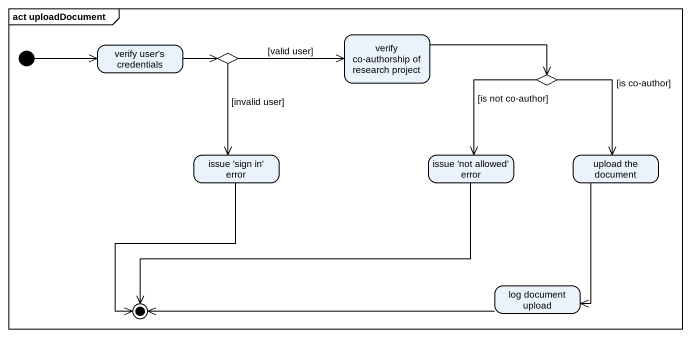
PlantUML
@startuml
mainframe act uploadDocument
hide empty description
state "verify user's credentials" as verify_user_s_credentials
state choice1 <<choice>>
state "verify co-authorship of research project" as verify_co_authorship_of
state choice2 <<choice>>
state "issue 'sign in' error" as issue_sign_in_error
state "issue 'not allowed' error" as issue_not_allowed_error
state "upload the document" as upload_the_document
state "log document upload" as log_document_upload
[*] -right-> verify_user_s_credentials
verify_user_s_credentials -right-> choice1
choice1 -right-> verify_co_authorship_of : [valid user]
choice1 --> issue_sign_in_error : [invalid user]
verify_co_authorship_of -right-> choice2
choice2 --> issue_not_allowed_error : [is not co-author]
choice2 --> upload_the_document : [is co-author]
upload_the_document --> log_document_upload
issue_sign_in_error --> [*]
issue_not_allowed_error -left-> [*]
log_document_upload -left-> [*]
@enduml
